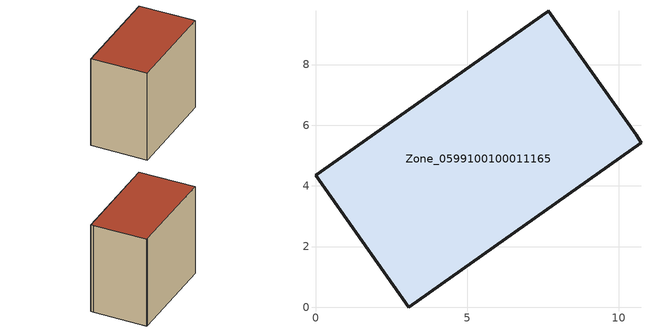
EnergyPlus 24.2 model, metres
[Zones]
Zone_0599100100011165
 floor ground (C_G): 3.08,0 0,4.35 7.62,9.72 7.68,9.77 10.57,5.68 10.73,5.42 z0
 wall outside (C_F): 10.57,5.68 7.68,9.77 7.62,9.72 0,4.35 3.08,0 10.73,5.42 10.57,5.68 z0:8.72
 roof outside (C_R): 3.08,0 10.73,5.42 10.57,5.68 7.68,9.77 7.62,9.72 0,4.35 z8.72
[BUILDING]
Pand.0599100100011165: North Axis=0; Terrain=City; Loads Convergence Tolerance Value=0.04; Temperature Convergence Tolerance Value=0.4; Solar Distribution=FullExterior; Maximum Number of Warmup Days=25; Minimum Number of Warmup Days=1
[Site:Location]
Rotterdam.The.Hague.AP_ZH_NLD Design_Conditions: Latitude=51.96; Longitude=4.45; Time Zone=1; Elevation=-4.5
[SITE:GROUNDTEMPERATURE:BUILDINGSURFACE]
18, 18, 18, 18, 18, 18, 18, 18, 18, 18, 18, 18
[MATERIAL] Thermal Absorptance=0.9; Solar Absorptance=0.7; Visible Absorptance=0.7
Name | Roughness | Thickness | Conductivity | Density | Specific Heat
G.TC.2015-2018 | MediumSmooth | 0.15 | 0.0428571 | 540 | 1210
F.TC.2015-2018 | Rough | 0.3 | 0.0666667 | 1920 | 840
R.TC.2015-2018 | MediumRough | 0.2 | 0.0333333 | 1500 | 1000
[CONSTRUCTION]
C_G: G.TC.2015-2018
C_F: F.TC.2015-2018
C_R: R.TC.2015-2018
[ZONE]
Zone_0599100100011165: Type=1; Multiplier=1; Ceiling Height=Autocalculate; Volume=Autocalculate; Floor Area=autocalculate; Part of Total Floor Area=Yes
[ZONEINFILTRATION:DESIGNFLOWRATE]
Infil_Zone_0599100100011165: Zone or ZoneList or Space or SpaceList=Zone_0599100100011165; Schedule=AlwaysOn; Design Flow Rate Calculation Method=Flow/Area; Flow Rate per Floor Area=0.0015; Constant Term Coefficient=1; Temperature Term Coefficient=0; Velocity Term Coefficient=0; Velocity Squared Term Coefficient=0
[HVACTEMPLATE:ZONE:IDEALLOADSAIRSYSTEM]
Zone_0599100100011165: Maximum Heating Supply Air Temperature=50; Minimum Cooling Supply Air Temperature=13; Maximum Heating Supply Air Humidity Ratio=0.0156; Minimum Cooling Supply Air Humidity Ratio=0.0077; Heating Limit=NoLimit; Cooling Limit=NoLimit; Dehumidification Control Type=ConstantSensibleHeatRatio; Cooling Sensible Heat Ratio=0.7; Dehumidification Setpoint=60; Humidification Control Type=None; Humidification Setpoint=30; Outdoor Air Method=None; Outdoor Air Flow Rate per Person=0.00944; Outdoor Air Flow Rate per Zone Floor Area=0; Outdoor Air Flow Rate per Zone=0; Demand Controlled Ventilation Type=None; Outdoor Air Economizer Type=NoEconomizer; Heat Recovery Type=None; Sensible Heat Recovery Effectiveness=0.7; Latent Heat Recovery Effectiveness=0.65
[ZONECONTROL:THERMOSTAT]
ThermostatControl_Zone_0599100100011165: Zone or ZoneList=Zone_0599100100011165; Control Type Schedule=DualSetpointControlType; Control 1=Thermostat_Zone_0599100100011165; Temperature Difference Between Cutout And Setpoint=0
[THERMOSTATSETPOINT:DUALSETPOINT]
Thermostat_Zone_0599100100011165: Heating Setpoint Temperature Schedule=HeatingSetpoint_Zone_0599100100011165; Cooling Setpoint Temperature Schedule=CoolingSetpoint_Zone_0599100100011165
[SCHEDULE:COMPACT]
HeatingSetpoint_Zone_0599100100011165: Through: 12/31, For: AllDays, Until: 24:00, 21
CoolingSetpoint_Zone_0599100100011165: Through: 12/31, For: AllDays, Until: 24:00, 24
DualSetpointControlType: Through: 12/31, For: AllDays, Until: 24:00, 4
AlwaysOn: Through: 12/31, For: AllDays, Until: 24:00, 1
